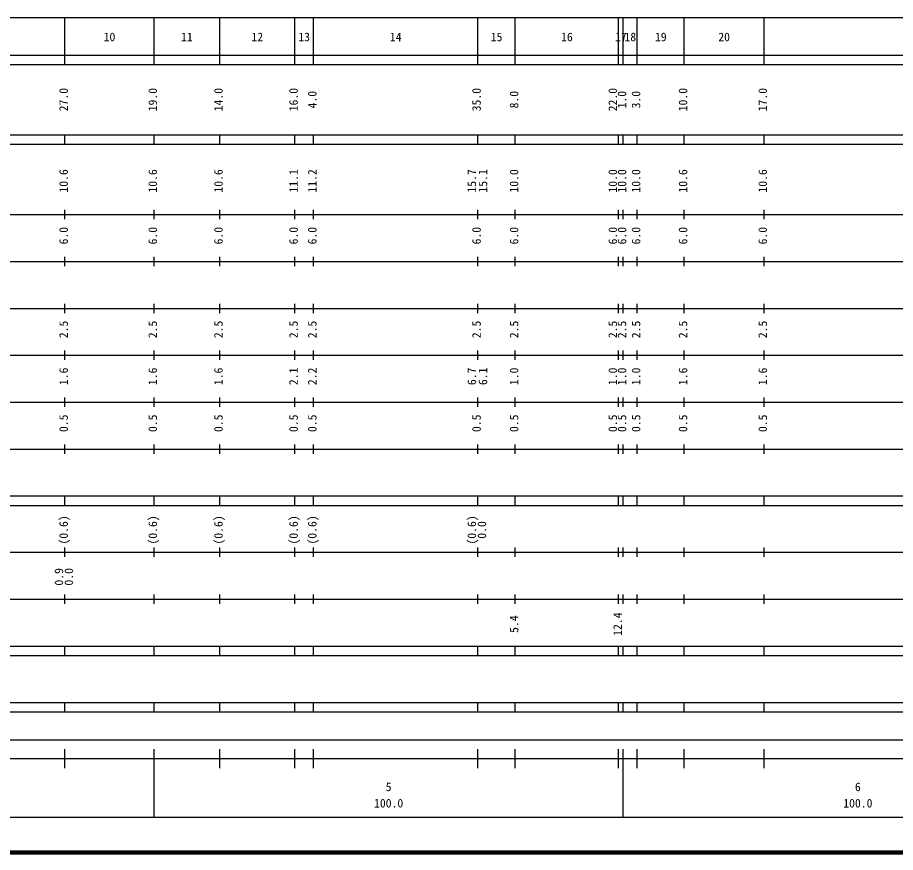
# Model space of a CAD drawing. Units: millimetres on the paper, enlarged 1000 times. Extents: x 40000 to 680000, y 20000 to 380000.
# Drawn here: x 238916 to 426008, y 20000 to 198000 of the extents above; entities that cross this region are included whole.
import ezdxf
from ezdxf.enums import TextEntityAlignment as Align

# ---------------------------------------------------------------- set-up
doc = ezdxf.new("R2010")
doc.units = ezdxf.units.MM
doc.header["$LTSCALE"] = 1000
doc.layers.add('M-TTL', color=2, linetype='Continuous', lineweight=140)
doc.layers.add('M-TTL-BAND', color=7, linetype='Continuous', lineweight=25)
doc.styles.add('ＭＳ ゴシック', font='')
doc.styles.get('ＭＳ ゴシック').set_extended_font_data('MS Gothic')

msp = doc.modelspace()

# ---------------------------------------------------------------- linework, layer by layer
at = {"layer": 'M-TTL'}
msp.add_line((40000, 20000), (680000, 20000), dxfattribs=at)
at = {"layer": 'M-TTL-BAND'}
for p, q in [((68000, 198000), (579000, 198000)), ((249000, 188000), (249000, 198000)), ((268000, 188000), (268000, 198000)), ((282000, 188000), (282000, 198000)), ((298000, 188000), (298000, 198000)), ((302000, 188000), (302000, 198000)), ((337000, 188000), (337000, 198000)), ((345000, 188000), (345000, 198000)), ((367000, 188000), (367000, 198000)), ((368000, 188000), (368000, 198000)), ((371000, 188000), (371000, 198000)), ((381000, 188000), (381000, 198000)), ((398000, 188000), (398000, 198000)), ((40000, 190000), (579000, 190000)), ((40000, 188000), (579000, 188000)), ((40000, 173000), (579000, 173000)), ((249000, 171000), (249000, 173000)), ((268000, 171000), (268000, 173000)), ((282000, 171000), (282000, 173000)), ((298000, 171000), (298000, 173000)), ((302000, 171000), (302000, 173000)), ((337000, 171000), (337000, 173000)), ((345000, 171000), (345000, 173000)), ((367000, 171000), (367000, 173000)), ((368000, 171000), (368000, 173000)), ((371000, 171000), (371000, 173000)), ((381000, 171000), (381000, 173000)), ((398000, 171000), (398000, 173000)), ((40000, 171000), (579000, 171000)), ((40000, 156000), (579000, 156000)), ((249000, 155000), (249000, 157000)), ((268000, 155000), (268000, 157000)), ((282000, 155000), (282000, 157000)), ((298000, 155000), (298000, 157000)), ((302000, 155000), (302000, 157000)), ((337000, 155000), (337000, 157000)), ((345000, 155000), (345000, 157000)), ((367000, 155000), (367000, 157000)), ((368000, 155000), (368000, 157000)), ((371000, 155000), (371000, 157000)), ((381000, 155000), (381000, 157000)), ((398000, 155000), (398000, 157000)), ((46000, 146000), (579000, 146000)), ((249000, 145000), (249000, 147000)), ((268000, 145000), (268000, 147000)), ((282000, 145000), (282000, 147000)), ((298000, 145000), (298000, 147000)), ((302000, 145000), (302000, 147000)), ((337000, 145000), (337000, 147000)), ((345000, 145000), (345000, 147000)), ((367000, 145000), (367000, 147000)), ((368000, 145000), (368000, 147000)), ((371000, 145000), (371000, 147000)), ((381000, 145000), (381000, 147000)), ((398000, 145000), (398000, 147000)), ((249000, 135000), (249000, 137000)), ((268000, 135000), (268000, 137000)), ((282000, 135000), (282000, 137000)), ((298000, 135000), (298000, 137000)), ((302000, 135000), (302000, 137000)), ((337000, 135000), (337000, 137000)), ((345000, 135000), (345000, 137000)), ((367000, 135000), (367000, 137000)), ((368000, 135000), (368000, 137000)), ((371000, 135000), (371000, 137000)), ((381000, 135000), (381000, 137000)), ((398000, 135000), (398000, 137000)), ((52000, 136000), (579000, 136000)), ((46000, 126000), (579000, 126000)), ((249000, 125000), (249000, 127000)), ((268000, 125000), (268000, 127000)), ((282000, 125000), (282000, 127000)), ((298000, 125000), (298000, 127000)), ((302000, 125000), (302000, 127000)), ((337000, 125000), (337000, 127000)), ((345000, 125000), (345000, 127000)), ((367000, 125000), (367000, 127000)), ((368000, 125000), (368000, 127000)), ((371000, 125000), (371000, 127000)), ((381000, 125000), (381000, 127000)), ((398000, 125000), (398000, 127000)), ((52000, 116000), (579000, 116000)), ((249000, 115000), (249000, 117000)), ((268000, 115000), (268000, 117000)), ((282000, 115000), (282000, 117000)), ((298000, 115000), (298000, 117000)), ((302000, 115000), (302000, 117000)), ((337000, 115000), (337000, 117000)), ((345000, 115000), (345000, 117000)), ((367000, 115000), (367000, 117000)), ((368000, 115000), (368000, 117000)), ((371000, 115000), (371000, 117000)), ((381000, 115000), (381000, 117000)), ((398000, 115000), (398000, 117000)), ((249000, 105000), (249000, 107000)), ((268000, 105000), (268000, 107000)), ((282000, 105000), (282000, 107000)), ((298000, 105000), (298000, 107000)), ((302000, 105000), (302000, 107000)), ((337000, 105000), (337000, 107000)), ((345000, 105000), (345000, 107000)), ((367000, 105000), (367000, 107000)), ((368000, 105000), (368000, 107000)), ((371000, 105000), (371000, 107000)), ((381000, 105000), (381000, 107000)), ((398000, 105000), (398000, 107000)), ((46000, 106000), (579000, 106000)), ((40000, 96000), (579000, 96000)), ((249000, 94000), (249000, 96000)), ((268000, 94000), (268000, 96000)), ((282000, 94000), (282000, 96000)), ((298000, 94000), (298000, 96000)), ((302000, 94000), (302000, 96000)), ((337000, 94000), (337000, 96000)), ((345000, 94000), (345000, 96000)), ((367000, 94000), (367000, 96000)), ((368000, 94000), (368000, 96000)), ((371000, 94000), (371000, 96000)), ((381000, 94000), (381000, 96000)), ((398000, 94000), (398000, 96000)), ((40000, 94000), (579000, 94000)), ((249000, 83000), (249000, 85000)), ((268000, 83000), (268000, 85000)), ((282000, 83000), (282000, 85000)), ((298000, 83000), (298000, 85000)), ((302000, 83000), (302000, 85000)), ((337000, 83000), (337000, 85000)), ((345000, 83000), (345000, 85000)), ((367000, 83000), (367000, 85000)), ((368000, 83000), (368000, 85000)), ((371000, 83000), (371000, 85000)), ((381000, 83000), (381000, 85000)), ((398000, 83000), (398000, 85000)), ((49000, 84000), (579000, 84000)), ((249000, 73000), (249000, 75000)), ((268000, 73000), (268000, 75000)), ((282000, 73000), (282000, 75000)), ((298000, 73000), (298000, 75000)), ((302000, 73000), (302000, 75000)), ((337000, 73000), (337000, 75000)), ((345000, 73000), (345000, 75000)), ((367000, 73000), (367000, 75000)), ((368000, 73000), (368000, 75000)), ((371000, 73000), (371000, 75000)), ((381000, 73000), (381000, 75000)), ((398000, 73000), (398000, 75000)), ((40000, 74000), (579000, 74000)), ((40000, 64000), (579000, 64000)), ((249000, 62000), (249000, 64000)), ((268000, 62000), (268000, 64000)), ((282000, 62000), (282000, 64000)), ((298000, 62000), (298000, 64000)), ((302000, 62000), (302000, 64000)), ((337000, 62000), (337000, 64000)), ((345000, 62000), (345000, 64000)), ((367000, 62000), (367000, 64000)), ((368000, 62000), (368000, 64000)), ((371000, 62000), (371000, 64000)), ((381000, 62000), (381000, 64000)), ((398000, 62000), (398000, 64000)), ((40000, 62000), (579000, 62000)), ((40000, 52000), (579000, 52000)), ((249000, 50000), (249000, 52000)), ((268000, 50000), (268000, 52000)), ((282000, 50000), (282000, 52000)), ((298000, 50000), (298000, 52000)), ((302000, 50000), (302000, 52000)), ((337000, 50000), (337000, 52000)), ((345000, 50000), (345000, 52000)), ((367000, 50000), (367000, 52000)), ((368000, 50000), (368000, 52000)), ((371000, 50000), (371000, 52000)), ((381000, 50000), (381000, 52000)), ((398000, 50000), (398000, 52000)), ((40000, 50000), (579000, 50000)), ((71000, 44000), (495000, 44000)), ((249000, 38000), (249000, 42000)), ((268000, 27500), (268000, 42000)), ((282000, 38000), (282000, 42000)), ((298000, 38000), (298000, 42000)), ((302000, 38000), (302000, 42000)), ((337000, 38000), (337000, 42000)), ((345000, 38000), (345000, 42000)), ((367000, 38000), (367000, 42000)), ((368000, 27500), (368000, 42000)), ((371000, 38000), (371000, 42000)), ((381000, 38000), (381000, 42000)), ((398000, 38000), (398000, 42000)), ((40000, 40000), (579000, 40000)), ((68000, 27500), (579000, 27500))]:
    msp.add_line(p, q, dxfattribs=at)

# ---------------------------------------------------------------- texts
at = {"layer": 'M-TTL-BAND', "style": 'ＭＳ ゴシック'}
for s, p in [('10', (258500, 192405)), ('11', (275000, 192405)), ('12', (290000, 192405)), ('13', (300000, 192405)), ('14', (319500, 192405)), ('15', (341000, 192405)), ('16', (356000, 192405)), ('17', (367500, 192405)), ('18', (369500, 192405)), ('19', (376000, 192405)), ('20', (389500, 192405)), ('5', (318000, 32523)), ('6', (418000, 32523)), ('100.0', (318000, 29033)), ('100.0', (418000, 29033))]:
    msp.add_text(s, height=1833, dxfattribs=at).set_placement(p, align=Align.BOTTOM_CENTER)
for s, p in [('27.0', (250186, 180500)), ('19.0', (269186, 180500)), ('14.0', (283186, 180500)), ('16.0', (299186, 180500)), ('4.0', (303186, 180500)), ('35.0', (338186, 180500)), ('8.0', (346186, 180500)), ('22.0', (367227, 180500)), ('1.0', (369186, 180500)), ('3.0', (372186, 180500)), ('10.0', (382186, 180500)), ('17.0', (399186, 180500)), ('10.6', (250186, 163174)), ('10.6', (269186, 163174)), ('10.6', (283186, 163174)), ('11.1', (299186, 163174)), ('11.2', (303186, 163174)), ('15.7', (337186, 163174)), ('15.1', (339556, 163174)), ('10.0', (346186, 163174)), ('10.0', (367227, 163174)), ('10.0', (369186, 163174)), ('10.0', (372186, 163174)), ('10.6', (382186, 163174)), ('10.6', (399186, 163174)), ('6.0', (250186, 151500)), ('6.0', (269186, 151500)), ('6.0', (283186, 151500)), ('6.0', (299186, 151500)), ('6.0', (303186, 151500)), ('6.0', (338186, 151500)), ('6.0', (346186, 151500)), ('6.0', (367227, 151500)), ('6.0', (369186, 151500)), ('6.0', (372186, 151500)), ('6.0', (382186, 151500)), ('6.0', (399186, 151500)), ('2.5', (250186, 131500)), ('2.5', (269186, 131500)), ('2.5', (283186, 131500)), ('2.5', (299186, 131500)), ('2.5', (303186, 131500)), ('2.5', (338186, 131500)), ('2.5', (346186, 131500)), ('2.5', (367227, 131500)), ('2.5', (369186, 131500)), ('2.5', (372186, 131500)), ('2.5', (382186, 131500)), ('2.5', (399186, 131500)), ('1.6', (250186, 121500)), ('1.6', (269186, 121500)), ('1.6', (283186, 121500)), ('2.1', (299186, 121500)), ('2.2', (303186, 121500)), ('6.7', (337186, 121500)), ('6.1', (339556, 121500)), ('1.0', (346186, 121500)), ('1.0', (367227, 121500)), ('1.0', (369186, 121500)), ('1.0', (372186, 121500)), ('1.6', (382186, 121500)), ('1.6', (399186, 121500)), ('0.5', (250186, 111500)), ('0.5', (269186, 111500)), ('0.5', (283186, 111500)), ('0.5', (299186, 111500)), ('0.5', (303186, 111500)), ('0.5', (338186, 111500)), ('0.5', (346186, 111500)), ('0.5', (367227, 111500)), ('0.5', (369186, 111500)), ('0.5', (372186, 111500)), ('0.5', (382186, 111500)), ('0.5', (399186, 111500)), ('(0.6)', (250186, 88764)), ('(0.6)', (269186, 88764)), ('(0.6)', (283186, 88764)), ('(0.6)', (299186, 88764)), ('(0.6)', (303186, 88764)), ('(0.6)', (337186, 88764)), ('0.0', (339333, 88764)), ('0.9', (249186, 78764)), ('0.0', (251307, 78764)), ('5.4', (346186, 68677)), ('12.4', (368256, 68677))]:
    msp.add_text(s, height=1833, rotation=90, dxfattribs=at).set_placement(p, align=Align.BOTTOM_CENTER)

doc.saveas('drawing.dxf')
